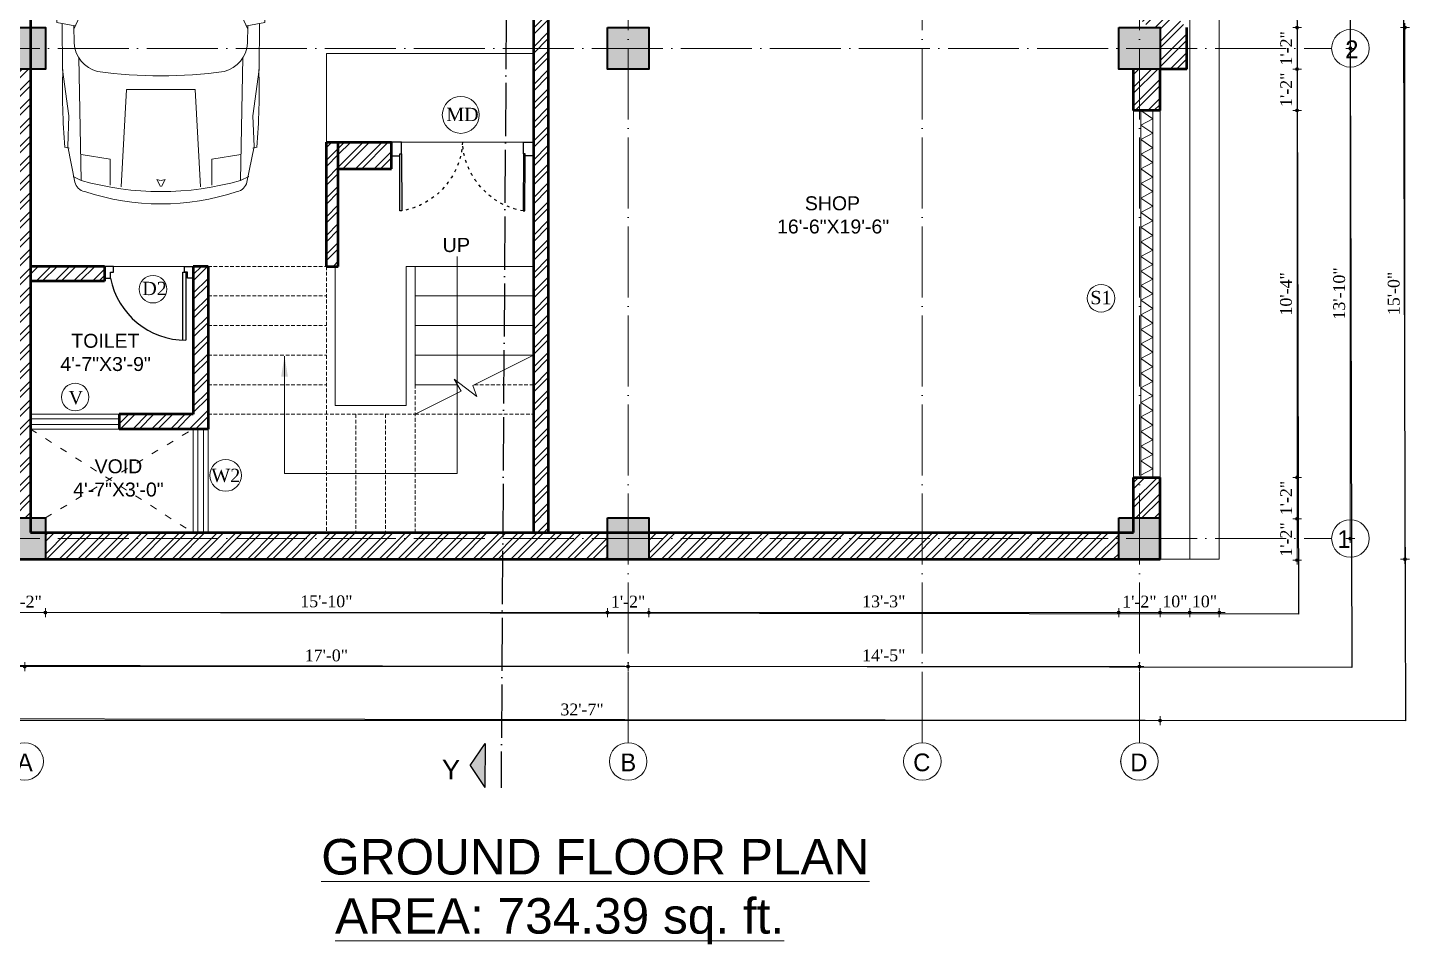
# Model space of a CAD drawing. Header units: inches. Extents: x 5914 to 162157, y -20538 to 282354.
# Drawn here: x 154067.9 to 154535.1, y -14658.4 to -14348.6 of the extents above; entities that cross this region are included whole.
import ezdxf

# ---------------------------------------------------------------- set-up
doc = ezdxf.new("R2010")
doc.units = ezdxf.units.IN
doc.header["$MEASUREMENT"] = 0
doc.header["$PDMODE"] = 99
for name, pattern in [('ACAD_ISO03W100', [30, 12, -18]), ('ACAD_ISO04W100', [30, 24, -3, 0, -3]), ('DASHED2', [0.375, 0.25, -0.125])]:
    doc.linetypes.add(name, pattern=pattern)
for name, color, linetype, lineweight in [('CENTER  LINE RA', 10, 'ACAD_ISO04W100', 20), ('CONC. OUTLINE RA', 150, 'Continuous', 40), ('door', 170, 'Continuous', 25), ('DOOR-WIN RA', 3, 'Continuous', 20), ('dw', 104, 'Continuous', 18), ('ELE2 RA', 130, 'Continuous', 20), ('elev 2', 20, 'Continuous', 25), ('Furniture', 22, 'Continuous', 13), ('Hatch', 254, 'Continuous', 9), ('HATCH RA', 8, 'Continuous', 5), ('HIDDEN RA', 253, 'ACAD_ISO03W100', 9), ('STAIR PLAN AND ELEV RA', 124, 'Continuous', 20), ('Text', 7, 'Continuous', 18), ('TEXTLAYER', 7, 'Continuous', 18), ('WALL RA', 42, 'Continuous', 50)]:
    doc.layers.add(name, color=color, linetype=linetype, lineweight=lineweight)
for name, color, linetype in [('Column & Beam', 7, 'Continuous'), ('IN-WALL', 1, 'Continuous'), ('S-DIM', 7, 'Continuous')]:
    doc.layers.add(name, color=color, linetype=linetype)
doc.styles.add('arial', font='arial.ttf', dxfattribs={"height": 7})
doc.styles.add('DIM', font='dutch.ttf')
doc.styles.get("Standard").update_dxf_attribs({"font": 'arial.ttf'})
doc.styles.add('titles', font='GOTHICB.TTF')
doc.dimstyles.new('1-8', dxfattribs={"dimtxt": 7, "dimasz": 3, "dimexe": 3, "dimexo": 3, "dimgap": 3, "dimtad": 1, "dimdec": 0, "dimzin": 0, "dimdsep": 46, "dimlunit": 4, "dimtxsty": 'arial', "dimblk": 'ARCHTICK', "dimcen": 0.09, "dimdle": 3, "dimclrt": 6, "dimazin": 0, "dimtfac": 1, "dimtdec": 0, "dimtix": 1, "dimtofl": 0, "dimtmove": 2, "dimatfit": 3, "dimfxl": 5, "dimfxlon": 1, "dimtolj": 1, "dimtzin": 0, "dimlwe": 5, "dimarcsym": 1})
doc.dimstyles.new('Copy of DIM 8', dxfattribs={"dimtxt": 6.5, "dimasz": 1, "dimexe": 6, "dimexo": 18, "dimgap": 1.6875, "dimtad": 1, "dimdec": 0, "dimzin": 3, "dimdsep": 46, "dimlunit": 4, "dimtxsty": 'DIM', "dimblk": 'dot 2', "dimcen": 0.09375, "dimse1": 1, "dimse2": 1, "dimclrd": 1, "dimclre": 1, "dimclrt": 256, "dimadec": 0, "dimazin": 0, "dimtfac": 0.75, "dimtdec": 0, "dimtix": 1, "dimtmove": 1, "dimatfit": 3, "dimldrblk": 'DOT', "dimfxl": 1, "dimtolj": 1, "dimtzin": 0, "dimlwd": 9, "dimlwe": 9, "dimarcsym": 0})

# ---------------------------------------------------------------- blocks, each defined once
blk = doc.blocks.new('A$C09e26c44')
at = {"layer": 'Furniture'}
for p, q in [((4.65, 154.73), (2.9, 138.03)), ((35.19, 156), (4.65, 154.73)), ((35.08, 156), (65.62, 154.73)), ((65.62, 154.73), (67.37, 138.03)), ((3.95, 150.37), (35.31, 151.17)), ((4.04, 150.5), (5.75, 147.13)), ((66.33, 150.37), (34.96, 151.17)), ((66.23, 150.5), (64.53, 147.13)), ((5.75, 147.13), (35.28, 147.14)), ((7.86, 126.92), (8.57, 147.13)), ((64.53, 147.13), (34.99, 147.14)), ((62.41, 126.92), (61.7, 147.13)), ((22.56, 142.93), (22.51, 114.64)), ((47.71, 142.93), (47.76, 114.64)), ((2.9, 138.03), (3.23, 124.74)), ((67.37, 138.03), (67.04, 124.74)), ((7.86, 126.92), (5.15, 114.78)), ((7.86, 126.92), (13.99, 104.19)), ((62.41, 126.92), (56.28, 104.19)), ((62.41, 126.92), (65.12, 114.78)), ((3.23, 124.74), (1.88, 111.64)), ((67.04, 124.74), (68.4, 111.64)), ((5.15, 114.78), (5.71, 63.1)), ((12.57, 99.21), (5.39, 114.07)), ((22.51, 114.64), (35.18, 114.18)), ((47.76, 114.64), (35.09, 114.18)), ((57.7, 99.21), (64.88, 114.07)), ((65.12, 114.78), (64.56, 63.1)), ((1.88, 111.64), (1.65, 78.17)), ((68.4, 111.64), (68.62, 78.17)), ((13.99, 104.19), (35.27, 103.19)), ((56.28, 104.19), (35, 103.19)), ((13.39, 75.75), (12.57, 99.21)), ((56.88, 75.75), (57.7, 99.21)), ((1.65, 78.17), (1.76, 64.44)), ((5.75, 59.03), (13.39, 75.75)), ((64.52, 59.03), (56.88, 75.75)), ((68.62, 78.17), (68.51, 64.44)), ((7.07, 62.63), (0, 65.04)), ((0, 65.04), (0.01, 61.32)), ((0.01, 61.32), (6.05, 60.16)), ((1.79, 60.98), (1.91, 45.47)), ((63.2, 62.63), (70.27, 65.04)), ((70.27, 61.32), (64.22, 60.16)), ((68.48, 60.98), (68.36, 45.47)), ((70.27, 65.04), (70.27, 61.32)), ((5.74, 60.22), (5.8, 54.34)), ((64.53, 60.22), (64.47, 54.34)), ((7.38, 49.56), (8.17, 7.96)), ((62.89, 49.56), (62.1, 7.96)), ((1.91, 45.47), (4.04, 29.82)), ((68.36, 45.47), (66.23, 29.82)), ((21.71, 5.75), (23.56, 38.74)), ((23.56, 38.74), (35.56, 38.67)), ((46.71, 38.74), (34.71, 38.67)), ((48.56, 5.75), (46.71, 38.74)), ((4.04, 29.82), (3.65, 19.4)), ((66.23, 29.82), (66.62, 19.4)), ((2.76, 19.22), (4.09, 18.81)), ((3.65, 19.4), (6.05, 7.4)), ((66.62, 19.4), (64.22, 7.4)), ((67.52, 19.22), (66.18, 18.81)), ((8.14, 16.77), (17.94, 15.19)), ((17.94, 15.19), (17.95, 6.33)), ((52.33, 15.19), (52.32, 6.33)), ((62.13, 16.77), (52.33, 15.19)), ((8.17, 7.96), (5.45, 9.32)), ((35.05, 7.91), (33.73, 8.22)), ((33.73, 8.22), (34.96, 5.91)), ((35.22, 7.91), (36.54, 8.22)), ((36.54, 8.22), (35.31, 5.91)), ((62.1, 7.96), (64.82, 9.32))]:
    blk.add_line(p, q, dxfattribs=at)
for centre, radius, start, end in [((65.17, 121.76), 64.36, 165.358, 189.1946), ((5.1, 121.76), 64.36, 350.8054, 14.642), ((35.14, 118.79), 48.24, 243.3754, 296.6246), ((16.27, 54.99), 10.48, 183.5097, 256.072), ((54.01, 54.99), 10.48, 283.928, 356.4903), ((223.47, 38.09), 221.58, 178.1098, 184.9195), ((35.14, 195.27), 151.98, 261.9077, 278.0923), ((-153.19, 38.09), 221.58, 355.0805, 1.8902), ((10.02, 8.2), 4.05, 191.3075, 260.8918), ((35.14, 101.92), 97.74, 253.9881, 286.0119), ((60.25, 8.2), 4.05, 279.1082, 348.6925), ((35.14, 81.07), 81.07, 251.4744, 288.5256)]:
    blk.add_arc(centre, radius, start, end, dxfattribs=at)
blk = doc.blocks.new('COLUMN')
at = {"layer": 'CONC. OUTLINE RA', "transparency": 33554687}
h = blk.add_hatch(color=256, dxfattribs=at)
h.dxf.hatch_style = 1
h.paths.add_polyline_path([(148062.93, -13130.45), (148076.93, -13130.45), (148076.93, -13116.45), (148062.93, -13116.45)])
at = {"layer": 'CONC. OUTLINE RA'}
blk.add_lwpolyline([(148062.93, -13116.45), (148076.93, -13116.45), (148076.93, -13130.45), (148062.93, -13130.45)], close=True, dxfattribs=at)
blk = doc.blocks.new('asdadas')
at = {"layer": 'door'}
for points in [[(-15507.35, 29030.58), (-15507.34, 29047.44), (-15507.84, 29047.44), (-15507.85, 29031.08)], [(-15471.35, 29030.58), (-15471.36, 29047.44), (-15470.86, 29047.44), (-15470.85, 29031.08)]]:
    blk.add_lwpolyline(points, dxfattribs=at)
for points in [[(-15510.35, 29027.08), (-15510.35, 29031.08), (-15507.85, 29031.08), (-15507.85, 29030.58), (-15507.35, 29030.58), (-15507.35, 29027.08)], [(-15468.35, 29027.08), (-15468.35, 29031.08), (-15470.85, 29031.08), (-15470.85, 29030.58), (-15471.35, 29030.58), (-15471.35, 29027.08)]]:
    blk.add_lwpolyline(points, close=True, dxfattribs=at)
at = {"layer": 'door', "linetype": 'ACAD_ISO03W100', "ltscale": 0.07}
for centre, start, end in [((-15511.1, 29025.99), 2.8678, 80.0616), ((-15467.6, 29025.99), 99.9384, 177.1322)]:
    blk.add_arc(centre, 21.78, start, end, dxfattribs=at)
blk = doc.blocks.new('D1')
at = {"layer": 'door'}
for p, q in [((40756.71, -24912.93), (40760.71, -24912.93)), ((40756.71, -24912.93), (40756.71, -24914.93)), ((40756.71, -24914.93), (40758.71, -24914.93)), ((40758.71, -24914.93), (40758.71, -24915.93)), ((40760.71, -24915.93), (40760.71, -24912.93)), ((40758.71, -24915.93), (40760.71, -24915.93)), ((40758.71, -24940.43), (40735.75, -24940.43)), ((40735.93, -24939.43), (40758.71, -24939.43)), ((40756.71, -24940.93), (40758.71, -24940.93)), ((40756.71, -24942.93), (40756.71, -24940.93)), ((40760.71, -24942.93), (40756.71, -24942.93)), ((40758.71, -24939.43), (40758.71, -24940.43)), ((40758.71, -24940.93), (40758.71, -24939.93)), ((40758.71, -24939.93), (40760.71, -24939.93)), ((40760.71, -24939.93), (40760.71, -24942.93))]:
    blk.add_line(p, q, dxfattribs=at)
blk.add_arc((40761.75, -24940.43), 25.99, 101.1753, 180.0001, dxfattribs=at)
blk = doc.blocks.new('_ArchTick')
at = {"color": 0, "linetype": 'ByBlock', "const_width": 0.15}
blk.add_lwpolyline([(-0.5, -0.5), (0.5, 0.5)], dxfattribs=at)
blk = doc.blocks.new('dot1')
at = {"layer": 'Hatch'}
h = blk.add_hatch(color=256, dxfattribs=at)
edge = h.paths.add_edge_path()
edge.add_arc((0, 0), 1, 0, 360)
for p, q in [((3, 0), (-3, 0)), ((0, 3), (0, -3))]:
    blk.add_line(p, q, dxfattribs=at)
blk.add_circle((0, 0), 1, dxfattribs=at)
blk = doc.blocks.new('dot 2')
at = {"layer": 'Hatch', "xscale": 0.5, "yscale": 0.5, "zscale": 0.5}
blk.add_blockref('dot1', (0, 0), dxfattribs=at)
blk = doc.blocks.new('*D523')
at = {"layer": 'Defpoints', "color": 0, "transparency": 16777216}
for p in [(148536.77, -14843.56), (148536.77, -14857.56), (148583.09, -14857.56)]:
    blk.add_point(p, dxfattribs=at)
at = {"layer": 'S-DIM', "color": 1, "lineweight": 9, "transparency": 16777216}
blk.add_line((148583.09, -14844.56), (148583.09, -14856.56), dxfattribs=at)
for p, rotation in [((148583.09, -14843.56), 90), ((148583.09, -14857.56), 270)]:
    blk.add_blockref('dot 2', p, dxfattribs=dict(at, rotation=rotation))
at = {"layer": 'S-DIM', "transparency": 16777216, "insert": (148579.39, -14850.56), "char_height": 4, "attachment_point": 5, "rotation": 90, "style": 'DIM'}
blk.add_mtext('\\A1;1\'-2"', dxfattribs=at)
blk = doc.blocks.new('_Dot')
at = {"color": 0, "linetype": 'ByBlock', "lineweight": -2}
blk.add_line((-0.5, 0), (-1, 0), dxfattribs=at)
at = {"color": 0, "linetype": 'ByBlock', "const_width": 0.5}
blk.add_lwpolyline([(-0.25, 0, 1), (0.25, 0, 1)], format="xyb", close=True, dxfattribs=at)
blk = doc.blocks.new('*D552')
at = {"layer": 'Defpoints', "color": 0, "transparency": 16777216}
for p in [(148536.77, -14857.56), (148536.77, -14871.56), (148583.09, -14871.56)]:
    blk.add_point(p, dxfattribs=at)
at = {"layer": 'S-DIM', "color": 1, "lineweight": 9, "transparency": 16777216}
blk.add_line((148583.09, -14858.56), (148583.09, -14870.56), dxfattribs=at)
for p, rotation in [((148583.09, -14857.56), 90), ((148583.09, -14871.56), 270)]:
    blk.add_blockref('dot 2', p, dxfattribs=dict(at, rotation=rotation))
at = {"layer": 'S-DIM', "transparency": 16777216, "insert": (148579.39, -14864.56), "char_height": 4, "attachment_point": 5, "rotation": 90, "style": 'DIM'}
blk.add_mtext('\\A1;1\'-2"', dxfattribs=at)
blk = doc.blocks.new('*D553')
at = {"layer": 'Defpoints', "color": 0, "transparency": 16777216}
for p in [(148536.77, -14871.56), (148536.77, -14995.57), (148583.09, -14995.57)]:
    blk.add_point(p, dxfattribs=at)
at = {"layer": 'S-DIM', "color": 1, "lineweight": 9, "transparency": 16777216}
blk.add_line((148583.09, -14872.56), (148583.09, -14994.57), dxfattribs=at)
for p, rotation in [((148583.09, -14871.56), 90), ((148583.09, -14995.57), 270)]:
    blk.add_blockref('dot 2', p, dxfattribs=dict(at, rotation=rotation))
at = {"layer": 'S-DIM', "transparency": 16777216, "insert": (148579.35, -14933.56), "char_height": 4, "attachment_point": 5, "rotation": 90, "style": 'DIM'}
blk.add_mtext('\\A1;10\'-4"', dxfattribs=at)
blk = doc.blocks.new('*D554')
at = {"layer": 'Defpoints', "color": 0, "transparency": 16777216}
for p in [(148536.77, -14995.57), (148536.77, -15009.57), (148583.09, -15009.57)]:
    blk.add_point(p, dxfattribs=at)
at = {"layer": 'S-DIM', "color": 1, "lineweight": 9, "transparency": 16777216}
blk.add_line((148583.09, -14996.57), (148583.09, -15008.57), dxfattribs=at)
for p, rotation in [((148583.09, -14995.57), 90), ((148583.09, -15009.57), 270)]:
    blk.add_blockref('dot 2', p, dxfattribs=dict(at, rotation=rotation))
at = {"layer": 'S-DIM', "transparency": 16777216, "insert": (148579.39, -15002.57), "char_height": 4, "attachment_point": 5, "rotation": 90, "style": 'DIM'}
blk.add_mtext('\\A1;1\'-2"', dxfattribs=at)
blk = doc.blocks.new('*D524')
at = {"layer": 'Defpoints', "color": 0, "transparency": 16777216}
for p in [(148536.77, -15009.57), (148536.77, -15023.57), (148583.09, -15023.57)]:
    blk.add_point(p, dxfattribs=at)
at = {"layer": 'S-DIM', "color": 1, "lineweight": 9, "transparency": 16777216}
blk.add_line((148583.09, -15010.57), (148583.09, -15022.57), dxfattribs=at)
for p, rotation in [((148583.09, -15009.57), 90), ((148583.09, -15023.57), 270)]:
    blk.add_blockref('dot 2', p, dxfattribs=dict(at, rotation=rotation))
at = {"layer": 'S-DIM', "transparency": 16777216, "insert": (148579.39, -15016.57), "char_height": 4, "attachment_point": 5, "rotation": 90, "style": 'DIM'}
blk.add_mtext('\\A1;1\'-2"', dxfattribs=at)
blk = doc.blocks.new('*D525')
at = {"layer": 'Defpoints', "color": 0, "transparency": 16777216}
for p in [(148145.85, -15023.26), (148159.85, -15023.26), (148159.85, -15041.28)]:
    blk.add_point(p, dxfattribs=at)
at = {"layer": 'S-DIM', "color": 1, "lineweight": 9, "transparency": 16777216}
blk.add_line((148146.85, -15041.28), (148158.85, -15041.28), dxfattribs=at)
at = {"layer": 'S-DIM', "color": 1, "lineweight": 9, "transparency": 16777216, "rotation": 180}
blk.add_blockref('dot 2', (148145.85, -15041.28), dxfattribs=at)
at = {"layer": 'S-DIM', "color": 1, "lineweight": 9, "transparency": 16777216}
blk.add_blockref('dot 2', (148159.85, -15041.28), dxfattribs=at)
at = {"layer": 'S-DIM', "transparency": 16777216, "insert": (148152.85, -15037.57), "char_height": 4, "attachment_point": 5, "style": 'DIM'}
blk.add_mtext('\\A1;1\'-2"', dxfattribs=at)
blk = doc.blocks.new('*D526')
at = {"layer": 'Defpoints', "color": 0, "transparency": 16777216}
for p in [(148159.85, -15023.26), (148349.89, -15023.26), (148349.89, -15041.28)]:
    blk.add_point(p, dxfattribs=at)
at = {"layer": 'S-DIM', "color": 1, "lineweight": 9, "transparency": 16777216}
blk.add_line((148160.85, -15041.28), (148348.89, -15041.28), dxfattribs=at)
at = {"layer": 'S-DIM', "color": 1, "lineweight": 9, "transparency": 16777216, "rotation": 180}
blk.add_blockref('dot 2', (148159.85, -15041.28), dxfattribs=at)
at = {"layer": 'S-DIM', "color": 1, "lineweight": 9, "transparency": 16777216}
blk.add_blockref('dot 2', (148349.89, -15041.28), dxfattribs=at)
at = {"layer": 'S-DIM', "transparency": 16777216, "insert": (148254.87, -15037.51), "char_height": 4, "attachment_point": 5, "style": 'DIM'}
blk.add_mtext('\\A1;15\'-10"', dxfattribs=at)
blk = doc.blocks.new('*D527')
at = {"layer": 'Defpoints', "color": 0, "transparency": 16777216}
for p in [(148349.89, -15023.26), (148363.89, -15023.26), (148363.89, -15041.28)]:
    blk.add_point(p, dxfattribs=at)
at = {"layer": 'S-DIM', "color": 1, "lineweight": 9, "transparency": 16777216}
blk.add_line((148350.89, -15041.28), (148362.89, -15041.28), dxfattribs=at)
at = {"layer": 'S-DIM', "color": 1, "lineweight": 9, "transparency": 16777216, "rotation": 180}
blk.add_blockref('dot 2', (148349.89, -15041.28), dxfattribs=at)
at = {"layer": 'S-DIM', "color": 1, "lineweight": 9, "transparency": 16777216}
blk.add_blockref('dot 2', (148363.89, -15041.28), dxfattribs=at)
at = {"layer": 'S-DIM', "transparency": 16777216, "insert": (148356.89, -15037.57), "char_height": 4, "attachment_point": 5, "style": 'DIM'}
blk.add_mtext('\\A1;1\'-2"', dxfattribs=at)
blk = doc.blocks.new('*D528')
at = {"layer": 'Defpoints', "color": 0, "transparency": 16777216}
for p in [(148363.89, -15023.26), (148522.77, -15023.26), (148522.77, -15041.28)]:
    blk.add_point(p, dxfattribs=at)
at = {"layer": 'S-DIM', "color": 1, "lineweight": 9, "transparency": 16777216}
blk.add_line((148364.89, -15041.28), (148521.77, -15041.28), dxfattribs=at)
at = {"layer": 'S-DIM', "color": 1, "lineweight": 9, "transparency": 16777216, "rotation": 180}
blk.add_blockref('dot 2', (148363.89, -15041.28), dxfattribs=at)
at = {"layer": 'S-DIM', "color": 1, "lineweight": 9, "transparency": 16777216}
blk.add_blockref('dot 2', (148522.77, -15041.28), dxfattribs=at)
at = {"layer": 'S-DIM', "transparency": 16777216, "insert": (148443.33, -15037.54), "char_height": 4, "attachment_point": 5, "style": 'DIM'}
blk.add_mtext('\\A1;13\'-3"', dxfattribs=at)
blk = doc.blocks.new('*D529')
at = {"layer": 'Defpoints', "color": 0, "transparency": 16777216}
for p in [(148522.77, -15023.26), (148536.77, -15023.57), (148536.77, -15041.28)]:
    blk.add_point(p, dxfattribs=at)
at = {"layer": 'S-DIM', "color": 1, "lineweight": 9, "transparency": 16777216}
blk.add_line((148523.77, -15041.28), (148535.77, -15041.28), dxfattribs=at)
at = {"layer": 'S-DIM', "color": 1, "lineweight": 9, "transparency": 16777216, "rotation": 180}
blk.add_blockref('dot 2', (148522.77, -15041.28), dxfattribs=at)
at = {"layer": 'S-DIM', "color": 1, "lineweight": 9, "transparency": 16777216}
blk.add_blockref('dot 2', (148536.77, -15041.28), dxfattribs=at)
at = {"layer": 'S-DIM', "transparency": 16777216, "insert": (148529.77, -15037.57), "char_height": 4, "attachment_point": 5, "style": 'DIM'}
blk.add_mtext('\\A1;1\'-2"', dxfattribs=at)
blk = doc.blocks.new('*D538')
at = {"layer": 'Defpoints', "color": 0, "transparency": 16777216}
for p in [(148529.77, -14850.56), (148601.07, -14850.56), (148529.77, -15016.26)]:
    blk.add_point(p, dxfattribs=at)
at = {"layer": 'S-DIM', "color": 1, "lineweight": 9, "transparency": 16777216}
blk.add_line((148601.07, -15015.26), (148601.07, -14851.56), dxfattribs=at)
for p, rotation in [((148601.07, -14850.56), 90), ((148601.07, -15016.26), 270)]:
    blk.add_blockref('dot 2', p, dxfattribs=dict(at, rotation=rotation))
at = {"layer": 'S-DIM', "transparency": 16777216, "insert": (148597.33, -14933.41), "char_height": 4, "attachment_point": 5, "rotation": 90, "style": 'DIM'}
blk.add_mtext('\\A1;13\'-10"', dxfattribs=at)
blk = doc.blocks.new('*D539')
at = {"layer": 'Defpoints', "color": 0, "transparency": 16777216}
for p in [(148456.36, -14777.76), (148601.07, -14777.76), (148529.77, -14850.56)]:
    blk.add_point(p, dxfattribs=at)
at = {"layer": 'S-DIM', "color": 1, "lineweight": 9, "transparency": 16777216}
blk.add_line((148601.07, -14849.56), (148601.07, -14778.76), dxfattribs=at)
for p, rotation in [((148601.07, -14777.76), 90), ((148601.07, -14850.56), 270)]:
    blk.add_blockref('dot 2', p, dxfattribs=dict(at, rotation=rotation))
at = {"layer": 'S-DIM', "transparency": 16777216, "insert": (148597.33, -14814.16), "char_height": 4, "attachment_point": 5, "rotation": 90, "style": 'DIM'}
blk.add_mtext('\\A1;6\'-1"', dxfattribs=at)
blk = doc.blocks.new('*D556')
at = {"layer": 'Defpoints', "color": 0, "transparency": 16777216}
for p in [(148536.77, -14843.56), (148536.77, -15023.26), (148619.54, -15023.26)]:
    blk.add_point(p, dxfattribs=at)
at = {"layer": 'S-DIM', "color": 1, "lineweight": 9, "transparency": 16777216}
blk.add_line((148619.54, -14844.56), (148619.54, -15022.26), dxfattribs=at)
for p, rotation in [((148619.54, -14843.56), 90), ((148619.54, -15023.26), 270)]:
    blk.add_blockref('dot 2', p, dxfattribs=dict(at, rotation=rotation))
at = {"layer": 'S-DIM', "transparency": 16777216, "insert": (148615.77, -14933.41), "char_height": 4, "attachment_point": 5, "rotation": 90, "style": 'DIM'}
blk.add_mtext('\\A1;15\'-0"', dxfattribs=at)
blk = doc.blocks.new('*D542')
at = {"layer": 'Defpoints', "color": 0, "transparency": 16777216}
for p in [(148152.85, -15016.26), (148356.89, -15016.26), (148356.89, -15059.54)]:
    blk.add_point(p, dxfattribs=at)
at = {"layer": 'S-DIM', "color": 1, "lineweight": 9, "transparency": 16777216}
blk.add_line((148153.85, -15059.54), (148355.89, -15059.54), dxfattribs=at)
at = {"layer": 'S-DIM', "color": 1, "lineweight": 9, "transparency": 16777216, "rotation": 180}
blk.add_blockref('dot 2', (148152.85, -15059.54), dxfattribs=at)
at = {"layer": 'S-DIM', "color": 1, "lineweight": 9, "transparency": 16777216}
blk.add_blockref('dot 2', (148356.89, -15059.54), dxfattribs=at)
at = {"layer": 'S-DIM', "transparency": 16777216, "insert": (148254.87, -15055.8), "char_height": 4, "attachment_point": 5, "style": 'DIM'}
blk.add_mtext('\\A1;17\'-0"', dxfattribs=at)
blk = doc.blocks.new('*D543')
at = {"layer": 'Defpoints', "color": 0, "transparency": 16777216}
for p in [(148356.89, -15016.26), (148529.77, -15016.26), (148529.77, -15059.54)]:
    blk.add_point(p, dxfattribs=at)
at = {"layer": 'S-DIM', "color": 1, "lineweight": 9, "transparency": 16777216}
blk.add_line((148357.89, -15059.54), (148528.77, -15059.54), dxfattribs=at)
at = {"layer": 'S-DIM', "color": 1, "lineweight": 9, "transparency": 16777216, "rotation": 180}
blk.add_blockref('dot 2', (148356.89, -15059.54), dxfattribs=at)
at = {"layer": 'S-DIM', "color": 1, "lineweight": 9, "transparency": 16777216}
blk.add_blockref('dot 2', (148529.77, -15059.54), dxfattribs=at)
at = {"layer": 'S-DIM', "transparency": 16777216, "insert": (148443.33, -15055.77), "char_height": 4, "attachment_point": 5, "style": 'DIM'}
blk.add_mtext('\\A1;14\'-5"', dxfattribs=at)
blk = doc.blocks.new('*D544')
at = {"layer": 'Defpoints', "color": 0, "transparency": 16777216}
for p in [(148145.85, -15023.26), (148536.77, -15023.26), (148536.77, -15077.79)]:
    blk.add_point(p, dxfattribs=at)
at = {"layer": 'S-DIM', "color": 1, "lineweight": 9, "transparency": 16777216}
blk.add_line((148146.85, -15077.79), (148535.77, -15077.79), dxfattribs=at)
at = {"layer": 'S-DIM', "color": 1, "lineweight": 9, "transparency": 16777216, "rotation": 180}
blk.add_blockref('dot 2', (148145.85, -15077.79), dxfattribs=at)
at = {"layer": 'S-DIM', "color": 1, "lineweight": 9, "transparency": 16777216}
blk.add_blockref('dot 2', (148536.77, -15077.79), dxfattribs=at)
at = {"layer": 'S-DIM', "transparency": 16777216, "insert": (148341.31, -15074.06), "char_height": 4, "attachment_point": 5, "style": 'DIM'}
blk.add_mtext('\\A1;32\'-7"', dxfattribs=at)
blk = doc.blocks.new('*D557')
at = {"layer": 'Defpoints', "color": 0, "transparency": 16777216}
for p in [(148536.77, -15023.26), (148546.77, -15023.26), (148546.77, -15041.28)]:
    blk.add_point(p, dxfattribs=at)
at = {"layer": 'S-DIM', "color": 1, "lineweight": 9, "transparency": 16777216}
for p, q in [((148535.77, -15041.28), (148534.77, -15041.28)), ((148536.77, -15041.28), (148546.77, -15041.28)), ((148547.77, -15041.28), (148548.77, -15041.28))]:
    blk.add_line(p, q, dxfattribs=at)
blk.add_blockref('dot 2', (148536.77, -15041.28), dxfattribs=at)
at = {"layer": 'S-DIM', "color": 1, "lineweight": 9, "transparency": 16777216, "rotation": 180}
blk.add_blockref('dot 2', (148546.77, -15041.28), dxfattribs=at)
at = {"layer": 'S-DIM', "transparency": 16777216, "insert": (148541.77, -15037.54), "char_height": 4, "attachment_point": 5, "style": 'DIM'}
blk.add_mtext('\\A1;10"', dxfattribs=at)
blk = doc.blocks.new('*D558')
at = {"layer": 'Defpoints', "color": 0, "transparency": 16777216}
for p in [(148546.77, -15023.26), (148556.77, -15023.26), (148556.77, -15041.28)]:
    blk.add_point(p, dxfattribs=at)
at = {"layer": 'S-DIM', "color": 1, "lineweight": 9, "transparency": 16777216}
for p, q in [((148545.77, -15041.28), (148544.77, -15041.28)), ((148546.77, -15041.28), (148556.77, -15041.28)), ((148557.77, -15041.28), (148558.77, -15041.28))]:
    blk.add_line(p, q, dxfattribs=at)
blk.add_blockref('dot 2', (148546.77, -15041.28), dxfattribs=at)
at = {"layer": 'S-DIM', "color": 1, "lineweight": 9, "transparency": 16777216, "rotation": 180}
blk.add_blockref('dot 2', (148556.77, -15041.28), dxfattribs=at)
at = {"layer": 'S-DIM', "transparency": 16777216, "insert": (148551.77, -15037.54), "char_height": 4, "attachment_point": 5, "style": 'DIM'}
blk.add_mtext('\\A1;10"', dxfattribs=at)
blk = doc.blocks.new('GRID')
at = {"layer": 'CENTER  LINE RA', "linetype": 'ACAD_ISO04W100'}
for p, q in [((148356.89, -15085.26), (148356.89, -14665.83)), ((148456.36, -15085.26), (148456.36, -14665.69)), ((148529.77, -15085.26), (148529.77, -14665.69)), ((148103.85, -14850.56), (148594.77, -14850.56)), ((148103.85, -15016.26), (148594.77, -15016.26))]:
    blk.add_line(p, q, dxfattribs=at)
at = {"layer": 'Text'}
for centre in [(148601.11, -14850.56), (148601.11, -14850.56), (148601.11, -14850.56), (148601.11, -15016.26), (148601.11, -15016.26), (148601.11, -15016.26), (148152.85, -15091.6), (148152.85, -15091.6), (148152.85, -15091.6), (148356.89, -15091.6), (148356.89, -15091.6), (148356.89, -15091.6), (148456.36, -15091.6), (148456.36, -15091.6), (148456.36, -15091.6), (148529.77, -15091.6), (148529.76, -15091.6), (148529.77, -15091.6)]:
    blk.add_circle(centre, 6.34, dxfattribs=at)
at = {"layer": 'Text', "char_height": 6, "width": 68.6783, "attachment_point": 3, "rotation": 0.0035, "style": 'titles'}
for s, insert in [('{\\fStylus BT|b0|i0|c0|p34;2}', (148603.83, -14847.88)), ('{\\fStylus BT|b0|i0|c0|p34;1}', (148601.18, -15013.45)), ('{\\fStylus BT|b0|i0|c0|p34;A}', (148155.57, -15088.92)), ('{\\fStylus BT|b0|i0|c0|p34;B}', (148359.61, -15088.92)), ('{\\fStylus BT|b0|i0|c0|p34;C}', (148459.08, -15088.92)), ('{\\fStylus BT|b0|i0|c0|p34;D}', (148532.49, -15088.92))]:
    blk.add_mtext(s, dxfattribs=dict(at, insert=insert))
blk = doc.blocks.new('BIUD')
at = {"layer": 'Column & Beam'}
h = blk.add_hatch(color=256, dxfattribs=at)
h.dxf.hatch_style = 1
h.paths.add_polyline_path([(154227.37, -14155.81), (154227.47, -14140.87), (154222.36, -14148.3)])
h = blk.add_hatch(color=256, dxfattribs=at)
h.dxf.hatch_style = 1
h.paths.add_polyline_path([(154222.46, -14605.46), (154222.56, -14590.52), (154217.46, -14597.95)])
at = {"layer": 'elev 2'}
for p, q in [((154222.36, -14148.3), (154227.47, -14140.87)), ((154222.36, -14148.3), (154227.37, -14155.81)), ((154217.46, -14597.95), (154222.56, -14590.52)), ((154222.56, -14590.52), (154222.46, -14605.46)), ((154217.46, -14597.95), (154222.46, -14605.46))]:
    blk.add_line(p, q, dxfattribs=at)
at = {"layer": 'elev 2', "linetype": 'ACAD_ISO04W100', "ltscale": 0.75}
blk.add_line((154231.03, -14141.23), (154227.94, -14605.58), dxfattribs=at)
at = {"layer": 'Text', "char_height": 6.57, "attachment_point": 1, "rotation": 359.6191}
for insert in [(154212.88, -14146.4), (154207.97, -14596.06)]:
    blk.add_mtext_dynamic_manual_height_columns('Y', width=6.5733, gutter_width=32.87, heights=[0], dxfattribs=dict(at, insert=insert))
blk = doc.blocks.new('A$C0BBD0BBA')
at = {"color": 7, "lineweight": 5}
blk.add_lwpolyline([(0, 0), (73.27, 0)], dxfattribs=at)
at = {"color": 8, "lineweight": 5}
blk.add_leader([(39.65, 58.42), (0, 58.42), (0, 0)], dimstyle='1-8', override={"dimasz": 7, "dimgap": 2, "dimtad": 0, "dimfxl": 12}, dxfattribs=at)
blk = doc.blocks.new('FF')
at = {"layer": 'HATCH RA'}
h = blk.add_hatch(dxfattribs=at)
h.set_pattern_fill('ANSI32', color=256, scale=12)
h.paths.add_polyline_path([(148463.36, -14761.76), (148449.36, -14761.76), (148449.36, -14770.76), (148463.36, -14770.76), (148463.36, -14774.42), (148472.66, -14783.63), (148478.99, -14777.24), (148478.99, -14777.24)])
h.paths.add_polyline_path([(148167.99, -15004.72), (148200.95, -15004.72), (148200.95, -14987.14), (148167.99, -14987.14)], flags=9)
h.paths.add_polyline_path([(148163.65, -14962.29), (148196.6, -14962.29), (148196.6, -14944.72), (148163.65, -14944.72)], flags=9)
h.paths.add_polyline_path([(148404.71, -14794.23), (148413.98, -14794.23), (148413.98, -14784.62), (148404.71, -14784.62)], flags=9)
h.paths.add_polyline_path([(148490.37, -14824.59), (148499.64, -14824.59), (148499.64, -14814.98), (148490.37, -14814.98)], flags=9)
h.paths.add_polyline_path([(148511.62, -14939.61), (148520.89, -14939.61), (148520.89, -14930.01), (148511.62, -14930.01)], flags=9)
h.paths.add_polyline_path([(148191.37, -14936.54), (148201.74, -14936.54), (148201.74, -14926.93), (148191.37, -14926.93)], flags=9)
h.paths.add_polyline_path([(148294.16, -14877.72), (148307.12, -14877.72), (148307.12, -14868.12), (148294.16, -14868.12)], flags=9)
h.paths.add_polyline_path([(148223.94, -14733.91), (148282.25, -14733.91), (148282.25, -14724.2), (148223.94, -14724.2)], flags=9)
h.paths.add_polyline_path([(148293.22, -14922.03), (148304.94, -14922.03), (148304.94, -14912.14), (148293.22, -14912.14)], flags=9)
h.paths.add_polyline_path([(148405.35, -14915.81), (148445.62, -14915.81), (148445.62, -14898.23), (148405.35, -14898.23)], flags=9)
h.paths.add_polyline_path([(148246.39, -14831.59), (148306.35, -14831.59), (148306.35, -14814.01), (148246.39, -14814.01)], flags=9)
h = blk.add_hatch(dxfattribs=at)
h.set_pattern_fill('ANSI32', color=256, scale=12)
h.paths.add_polyline_path([(148329.89, -14815.76), (148324.89, -14815.76), (148324.89, -15014.26), (148329.89, -15014.26)])
h = blk.add_hatch(dxfattribs=at)
h.set_pattern_fill('ANSI32', color=256, scale=12)
h.paths.add_polyline_path([(148530.14, -14828.03), (148523.77, -14834.45), (148532.95, -14843.56), (148536.77, -14843.56), (148536.77, -14857.56), (148536.77, -14857.56), (148545.77, -14857.56), (148545.77, -14843.52)])
h = blk.add_hatch(dxfattribs=at)
h.set_pattern_fill('ANSI32', color=256, scale=12)
h.paths.add_polyline_path([(148145.85, -15009.26), (148154.85, -15009.26), (148154.85, -14857.56), (148145.85, -14857.56)])
h = blk.add_hatch(dxfattribs=at)
h.set_pattern_fill('ANSI32', color=256, scale=12)
h.paths.add_polyline_path([(148527.77, -14871.56), (148536.77, -14871.56), (148536.77, -14857.56), (148536.77, -14857.56), (148527.77, -14857.56)])
h = blk.add_hatch(dxfattribs=at)
h.set_pattern_fill('ANSI32', color=256, scale=12)
h.paths.add_polyline_path([(148258.85, -14882.26), (148254.85, -14882.26), (148254.85, -14924.26), (148258.85, -14924.26)])
h = blk.add_hatch(dxfattribs=at)
h.set_pattern_fill('ANSI32', color=256, scale=12)
h.paths.add_polyline_path([(148276.89, -14891.26), (148276.89, -14882.26), (148258.85, -14882.26), (148258.85, -14891.26)])
h = blk.add_hatch(dxfattribs=at)
h.set_pattern_fill('ANSI32', color=256, scale=12)
h.paths.add_polyline_path([(148179.85, -14924.26), (148154.85, -14924.26), (148154.85, -14929.26), (148179.85, -14929.26)])
h = blk.add_hatch(dxfattribs=at)
h.set_pattern_fill('ANSI32', color=256, scale=12)
h.paths.add_polyline_path([(148214.85, -14924.26), (148209.85, -14924.26), (148209.85, -14928.26), (148209.85, -14974.26), (148184.85, -14974.26), (148184.85, -14979.26), (148214.85, -14979.26)])
h = blk.add_hatch(dxfattribs=at)
h.set_pattern_fill('ANSI32', color=256, scale=12)
h.paths.add_polyline_path([(148527.77, -15009.26), (148536.77, -15009.26), (148536.77, -14995.57), (148527.77, -14995.57)])
h = blk.add_hatch(dxfattribs=at)
h.set_pattern_fill('ANSI32', color=256, scale=12)
h.paths.add_polyline_path([(148159.85, -15014.26), (148159.85, -15023.26), (148349.89, -15023.26), (148349.89, -15014.26), (148214.85, -15014.26)])
h = blk.add_hatch(dxfattribs=at)
h.set_pattern_fill('ANSI32', color=256, scale=12)
h.paths.add_polyline_path([(148522.77, -15023.26), (148522.77, -15014.26), (148363.89, -15014.26), (148363.89, -15023.26)])
blk.add_line((148257.85, -14924.26), (148254.85, -14924.26))
at = {"layer": 'Defpoints'}
for points in [[(148091.85, -14673.62), (148485.27, -14673.62), (148618.95, -14803.45), (148619.69, -15077.9), (148091.85, -15077.18)], [(148109.85, -14691.62), (148477.97, -14691.62), (148600.97, -14811.08), (148601.64, -15059.88), (148109.85, -15059.21)], [(148127.85, -14709.62), (148470.66, -14709.62), (148582.99, -14818.71), (148583.6, -15041.85), (148127.85, -15041.23)]]:
    blk.add_lwpolyline(points, close=True, dxfattribs=at)
at = {"layer": 'DOOR-WIN RA'}
for p, q in [((148527.77, -14871.56), (148527.77, -14995.57)), ((148530.27, -14871.56), (148530.27, -14995.57)), ((148530.27, -14871.56), (148534.27, -14874.33)), ((148534.27, -14874.33), (148530.27, -14876.49)), ((148534.27, -14871.56), (148534.27, -14995.57)), ((148536.77, -14995.57), (148536.77, -14871.56)), ((148530.27, -14876.49), (148534.27, -14879.26)), ((148534.27, -14879.26), (148530.27, -14881.42)), ((148530.27, -14881.42), (148534.27, -14884.19)), ((148534.27, -14884.19), (148530.27, -14886.36)), ((148530.27, -14886.36), (148534.27, -14889.13)), ((148534.27, -14889.13), (148530.27, -14891.29)), ((148530.27, -14891.29), (148534.27, -14894.06)), ((148534.27, -14894.06), (148530.27, -14896.22)), ((148530.27, -14896.22), (148534.27, -14898.99)), ((148534.27, -14898.99), (148530.27, -14901.16)), ((148530.27, -14901.16), (148534.27, -14903.93)), ((148534.27, -14903.93), (148530.27, -14906.09)), ((148530.27, -14906.09), (148534.27, -14908.86)), ((148534.27, -14908.86), (148530.27, -14911.03)), ((148530.27, -14911.03), (148534.27, -14913.79)), ((148534.27, -14913.79), (148530.27, -14915.96)), ((148530.27, -14915.96), (148534.27, -14918.73)), ((148534.27, -14918.73), (148530.27, -14920.89)), ((148530.27, -14920.89), (148534.27, -14923.66)), ((148534.27, -14923.66), (148530.27, -14925.83)), ((148530.27, -14925.83), (148534.27, -14928.6)), ((148534.27, -14928.6), (148530.27, -14930.76)), ((148530.27, -14930.76), (148534.27, -14933.53)), ((148534.27, -14933.53), (148530.27, -14935.69)), ((148530.27, -14935.69), (148534.27, -14938.46)), ((148534.27, -14938.46), (148530.27, -14940.63)), ((148530.27, -14940.63), (148534.27, -14943.4)), ((148534.27, -14943.4), (148530.27, -14945.56)), ((148530.27, -14945.56), (148534.27, -14948.33)), ((148534.27, -14948.33), (148530.27, -14950.49)), ((148530.27, -14950.49), (148534.27, -14953.26)), ((148534.27, -14953.26), (148530.27, -14955.43)), ((148530.27, -14955.43), (148534.27, -14958.2)), ((148534.27, -14958.2), (148530.27, -14960.36)), ((148530.27, -14960.36), (148534.27, -14963.13)), ((148534.27, -14963.13), (148530.27, -14965.29)), ((148530.27, -14965.29), (148534.27, -14968.06)), ((148534.27, -14968.06), (148530.27, -14970.23)), ((148530.27, -14970.23), (148534.27, -14973)), ((148534.27, -14973), (148530.27, -14975.16)), ((148184.85, -14974.26), (148154.85, -14974.26)), ((148184.85, -14975.76), (148154.85, -14975.76)), ((148184.85, -14977.76), (148154.85, -14977.76)), ((148530.27, -14975.16), (148534.27, -14977.93)), ((148534.27, -14977.93), (148530.27, -14980.09)), ((148184.85, -14979.26), (148154.85, -14979.26)), ((148209.85, -14979.26), (148209.85, -15014.26)), ((148211.35, -14979.26), (148211.35, -15014.26)), ((148213.35, -14979.26), (148213.35, -15014.26)), ((148214.85, -14979.26), (148214.85, -15014.26)), ((148530.27, -14980.09), (148534.27, -14982.86)), ((148534.27, -14982.86), (148530.27, -14985.03)), ((148530.27, -14985.03), (148534.27, -14987.8)), ((148534.27, -14987.8), (148530.27, -14989.96)), ((148530.27, -14989.96), (148534.27, -14992.73)), ((148534.27, -14992.73), (148530.27, -14994.89))]:
    blk.add_line(p, q, dxfattribs=at)
at = {"layer": 'ELE2 RA'}
for p, q in [((148556.77, -15023.26), (148556.77, -14835.22)), ((148546.77, -15023.26), (148546.77, -14839.39)), ((148254.85, -14882.26), (148254.85, -14852.26)), ((148254.85, -14852.26), (148324.89, -14852.26)), ((148179.85, -14924.26), (148209.85, -14924.26)), ((148536.77, -15023.26), (148556.77, -15023.26))]:
    blk.add_line(p, q, dxfattribs=at)
at = {"layer": 'HATCH RA'}
for p, q in [((148276.89, -14882.26), (148324.89, -14882.26)), ((148300.47, -14966.47), (148298.04, -14962.34))]:
    blk.add_line(p, q, dxfattribs=at)
at = {"layer": 'HIDDEN RA', "ltscale": 0.2}
for p, q in [((148154.85, -14979.26), (148209.85, -15014.26)), ((148159.85, -15009.26), (148209.85, -14979.26))]:
    blk.add_line(p, q, dxfattribs=at)
at = {"layer": 'STAIR PLAN AND ELEV RA', "linetype": 'DASHED2', "ltscale": 5}
for p, q in [((148214.85, -14924.26), (148254.85, -14924.26)), ((148254.85, -14924.26), (148254.85, -15014.26)), ((148214.85, -14934.26), (148254.85, -14934.26)), ((148214.85, -14944.26), (148254.85, -14944.26)), ((148214.85, -14954.26), (148254.85, -14954.26)), ((148214.85, -14964.26), (148254.85, -14964.26)), ((148284.89, -14964.26), (148284.89, -15014.26)), ((148304.89, -14964.26), (148324.89, -14964.26)), ((148214.85, -14974.26), (148284.89, -14974.26)), ((148264.85, -14974.26), (148264.85, -15014.26)), ((148274.85, -14974.26), (148274.85, -15014.26)), ((148274.85, -14974.26), (148274.85, -15014.26)), ((148284.89, -14974.26), (148324.89, -14974.26))]:
    blk.add_line(p, q, dxfattribs=at)
at = {"layer": 'STAIR PLAN AND ELEV RA'}
for p, q in [((148257.85, -14924.26), (148257.85, -14971.26)), ((148281.89, -14924.26), (148281.89, -14971.26)), ((148281.89, -14924.26), (148284.89, -14924.26)), ((148284.89, -14924.26), (148284.89, -14964.26)), ((148284.89, -14924.26), (148324.89, -14924.26)), ((148284.89, -14934.26), (148324.89, -14934.26)), ((148284.89, -14944.26), (148324.89, -14944.26)), ((148284.89, -14954.26), (148324.89, -14954.26)), ((148304.35, -14964.53), (148324.89, -14954.26)), ((148284.89, -14964.26), (148299.17, -14964.26)), ((148298.04, -14962.34), (148305.75, -14968.27)), ((148284.89, -14974.26), (148300.47, -14966.47)), ((148305.75, -14968.27), (148304.35, -14964.53)), ((148257.85, -14971.26), (148281.89, -14971.26))]:
    blk.add_line(p, q, dxfattribs=at)
at = {"layer": 'TEXTLAYER'}
for centre, radius in [((148300.29, -14873.07), 6.23), ((148196.24, -14931.98), 4.65), ((148516.79, -14935.05), 4.65), ((148169.93, -14968.43), 4.65), ((148220.79, -14994.93), 5.36)]:
    blk.add_circle(centre, radius, dxfattribs=at)
at = {"layer": 'WALL RA'}
for p, q in [((148154.85, -14745.48), (148154.85, -15014.26)), ((148324.89, -14815.76), (148324.89, -15014.26)), ((148329.89, -14815.76), (148329.89, -15014.26)), ((148545.77, -14857.56), (148545.77, -14843.52)), ((148527.77, -14871.56), (148527.77, -14857.56)), ((148536.77, -14871.56), (148536.77, -14857.56)), ((148545.77, -14857.56), (148536.77, -14857.56)), ((148536.77, -14871.56), (148527.77, -14871.56)), ((148254.85, -14924.26), (148254.85, -14882.26)), ((148254.85, -14882.26), (148276.89, -14882.26)), ((148258.85, -14924.26), (148258.85, -14882.26)), ((148276.89, -14891.26), (148276.89, -14882.26)), ((148258.85, -14891.26), (148276.89, -14891.26)), ((148179.85, -14924.26), (148154.85, -14924.26)), ((148179.85, -14924.26), (148179.85, -14929.26)), ((148209.85, -14924.26), (148209.85, -14974.26)), ((148214.85, -14924.26), (148209.85, -14924.26)), ((148214.85, -14924.26), (148214.85, -14979.26)), ((148254.85, -14924.26), (148258.85, -14924.26)), ((148324.89, -14924.26), (148324.89, -15014.26)), ((148324.89, -14924.26), (148324.89, -15014.26)), ((148179.85, -14929.26), (148154.85, -14929.26)), ((148184.85, -14974.26), (148184.85, -14979.26)), ((148209.85, -14974.26), (148184.85, -14974.26)), ((148214.85, -14979.26), (148184.85, -14979.26)), ((148527.77, -15014.26), (148527.77, -14995.57)), ((148527.77, -14995.57), (148536.77, -14995.57)), ((148536.77, -15023.26), (148536.77, -14995.57)), ((148154.85, -15014.26), (148214.85, -15014.26)), ((148214.85, -15014.26), (148527.77, -15014.26)), ((148214.85, -15014.26), (148354.89, -15014.26)), ((148145.85, -15023.26), (148536.77, -15023.26))]:
    blk.add_line(p, q, dxfattribs=at)
at = {"color": 1, "rotation": 90}
blk.add_blockref('A$C0BBD0BBA', (148299.13, -14994.24), dxfattribs=at)
at = {"layer": 'CONC. OUTLINE RA'}
for p in [(82.92, -1727.11), (286.96, -1727.11), (459.83, -1727.11), (82.92, -1892.81), (286.96, -1892.81), (459.83, -1892.81)]:
    blk.add_blockref('COLUMN', p, dxfattribs=at)
at = {"layer": 'dw', "xscale": -1.14285714285645, "yscale": 1.14285714285645, "zscale": 1.14285714285645, "rotation": 180}
blk.add_blockref('asdadas', (166003, 18291.54), dxfattribs=at)
at = {"layer": 'HATCH RA'}
blk.add_blockref('GRID', (0, 0), dxfattribs=at)
at = {"layer": 'HATCH RA', "xscale": -1}
blk.add_blockref('A$C09e26c44', (148234.04, -14903.16), dxfattribs=at)
at = {"layer": 'IN-WALL', "rotation": 90}
blk.add_blockref('D1', (123266.92, -55684.97), dxfattribs=at)
at = {"char_height": 4.7109, "attachment_point": 1}
for s, width, gutter_width, insert in [('\\pi24.91456;SHOP\\P\\pi15.50238;16\'-6"X19\'-6"', 67.8983, 35.33, (148391.74, -14900.57)), ('\\pi33.36447;TOILET\\P\\pi29.63687;4\'-7"X3\'-9"', 89.4801, 23.55, (148135.27, -14947.06)), ('\\pi36.88479;VOID\\P\\pi29.63687;4\'-7"X3\'-0"', 89.4801, 23.55, (148139.62, -14989.48))]:
    blk.add_mtext_dynamic_manual_height_columns(s, width=width, gutter_width=gutter_width, heights=[0], dxfattribs=dict(at, insert=insert))
at = {"insert": (148303.45, -14919.49), "char_height": 4.8, "width": 9.3132, "attachment_point": 9, "style": 'arial'}
blk.add_mtext('UP', dxfattribs=at)
at = {"layer": 'TEXTLAYER', "char_height": 4.5, "width": 245.2674, "attachment_point": 1}
for s, insert in [('{\\fTimes New Roman|b0|i0|c0|p18;MD}', (148295.4, -14870.66)), ('{\\fTimes New Roman|b0|i0|c0|p18;D2}', (148192.6, -14929.48)), ('{\\fTimes New Roman|b0|i0|c0|p18;S1}', (148513.16, -14932.55)), ('{\\fTimes New Roman|b0|i0|c0|p18;V}', (148167.68, -14966.35)), ('{\\fTimes New Roman|b0|i0|c0|p18;W2}', (148215.93, -14992.67))]:
    blk.add_mtext(s, dxfattribs=dict(at, insert=insert))
at = {"layer": 'TEXTLAYER', "ltscale": 5, "insert": (148253.13, -15117.82), "char_height": 12, "width": 394.9279, "attachment_point": 1, "rotation": 0.0057}
blk.add_mtext('{\\LGROUND FLOOR PLAN \\P AREA: 734.39 sq. ft.}', dxfattribs=at)
at = {"layer": 'S-DIM'}
for base, p1, p2, angle, picture, middle in [((148601.07, -14777.76), (148529.77, -14850.56), (148456.36, -14777.76), 270, '*D539', (148597.33, -14814.16)), ((148583.09, -14857.56), (148536.77, -14843.56), (148536.77, -14857.56), 90, '*D523', (148579.39, -14850.56)), ((148583.09, -14871.56), (0, -14857.56), (148536.77, -14871.56), 90, '*D552', (148579.39, -14864.56)), ((148583.09, -14995.57), (148536.77, -14871.56), (148536.77, -14995.57), 90, '*D553', (148579.35, -14933.56)), ((148583.09, -15009.57), (148536.77, -14995.57), (148536.77, -15009.57), 90, '*D554', (148579.39, -15002.57)), ((148583.09, -15023.57), (148536.77, -15009.57), (148536.77, -15023.57), 90, '*D524', (148579.39, -15016.57))]:
    dim = blk.add_linear_dim(base=base, p1=p1, p2=p2, angle=angle, dimstyle='Copy of DIM 8', dxfattribs=at)
    dim.commit()
    dim.dimension.update_dxf_attribs({"geometry": picture, "text_midpoint": middle})
for p1, p2, distance, picture, middle in [((148536.77, -14843.56), (148536.77, -15023.26), 82.78, '*D556', (148615.77, -14933.41)), ((148529.77, -15016.26), (148529.77, -14850.56), -71.31, '*D538', (148597.33, -14933.41))]:
    dim = blk.add_aligned_dim(p1=p1, p2=p2, distance=distance, dimstyle='Copy of DIM 8', dxfattribs=at)
    dim.commit()
    dim.dimension.update_dxf_attribs({"geometry": picture, "text_midpoint": middle})
for base, p1, p2, picture, middle in [((148356.89, -15059.54), (148152.85, -15016.26), (148356.89, -15016.26), '*D542', (148254.87, -15055.8)), ((148529.77, -15059.54), (148356.89, -15016.26), (148529.77, -15016.26), '*D543', (148443.33, -15055.77)), ((148159.85, -15041.28), (148145.85, -15023.26), (148159.85, -15023.26), '*D525', (148152.85, -15037.57)), ((148536.77, -15077.79), (148145.85, -15023.26), (148536.77, -15023.26), '*D544', (148341.31, -15074.06)), ((148349.89, -15041.28), (148159.85, -15023.26), (148349.89, -15023.26), '*D526', (148254.87, -15037.51)), ((148363.89, -15041.28), (148349.89, -15023.26), (148363.89, -15023.26), '*D527', (148356.89, -15037.57)), ((148522.77, -15041.28), (148363.89, -15023.26), (148522.77, -15023.26), '*D528', (148443.33, -15037.54)), ((148536.77, -15041.28), (148522.77, -15023.26), (148536.77, -15023.57), '*D529', (148529.77, -15037.57)), ((148546.77, -15041.28), (148536.77, -15023.26), (148546.77, -15023.26), '*D557', (148541.77, -15037.54)), ((148556.77, -15041.28), (148546.77, -15023.26), (148556.77, -15023.26), '*D558', (148551.77, -15037.54))]:
    dim = blk.add_linear_dim(base=base, p1=p1, p2=p2, dimstyle='Copy of DIM 8', dxfattribs=at)
    dim.commit()
    dim.dimension.update_dxf_attribs({"geometry": picture, "text_midpoint": middle})

msp = doc.modelspace()

# ---------------------------------------------------------------- block references
at = {"layer": 'HATCH RA'}
for name, p in [('BIUD', (0, 0)), ('FF', (5914.01, 494.99))]:
    msp.add_blockref(name, p, dxfattribs=at)

doc.saveas('drawing.dxf')
